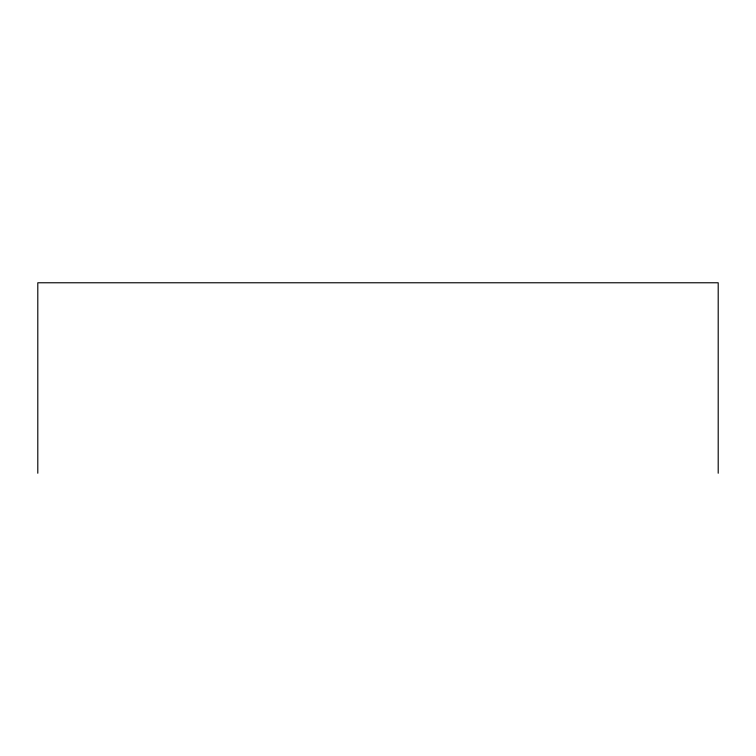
<?xml version="1.0" encoding="UTF-8"?>
<svg xmlns="http://www.w3.org/2000/svg" width="756" height="756" viewBox="0 0 756 756"><rect width="100%" height="100%" fill="white"/><g stroke="black" fill="none" stroke-linecap="round" stroke-linejoin="round"><path stroke-width="1.13" d="M718.2 473.228L718.2 282.772L37.8 282.772L37.8 473.228"/></g></svg>
